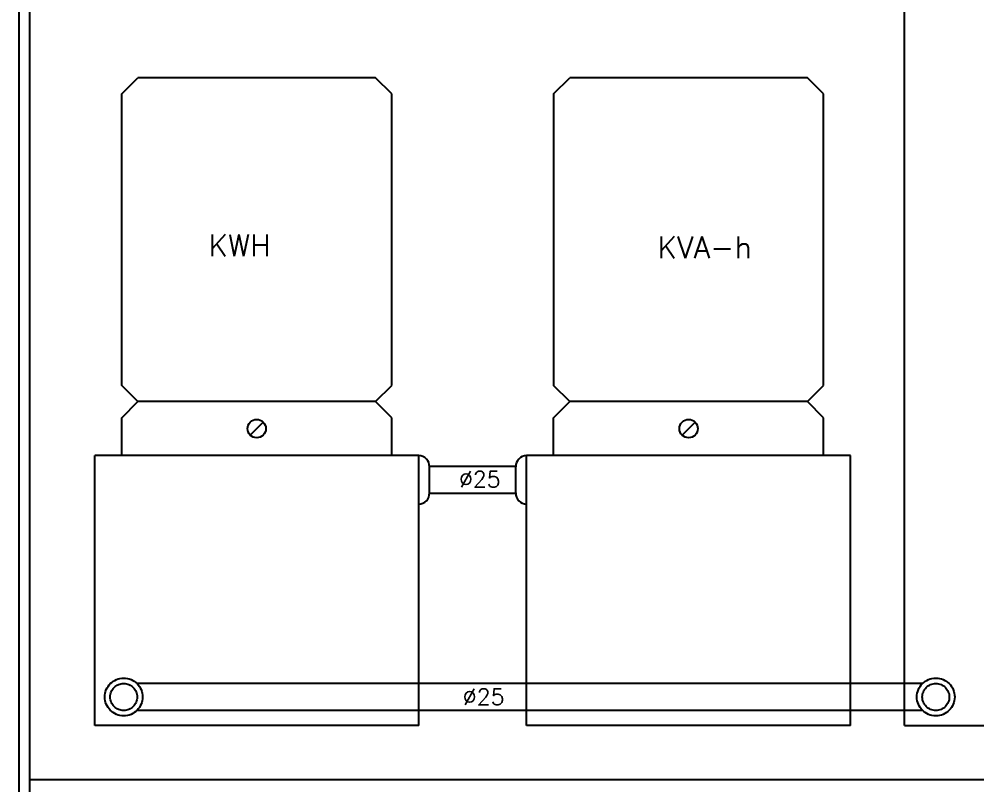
# Model space of a CAD drawing. Extents: x 0 to 0.454, y -0.021 to 0.524.
# Drawn here: x 0.0498 to 0.2272, y 0.1546 to 0.2965 of the extents above; entities that cross this region are included whole.
import ezdxf

# ---------------------------------------------------------------- set-up
doc = ezdxf.new("R2010")
doc.units = 0
doc.header["$MEASUREMENT"] = 0
doc.linetypes.add('TRACEJP', pattern=[0.3, 0.2, -0.1])
doc.layers.add('DETALHES-DIVERSOS', color=7, linetype='CONTINUOUS')
doc.styles.add('R60', font='txt', dxfattribs={"height": 0.15, "bigfont": 'RHENO'})
doc.styles.add('R80', font='txt', dxfattribs={"height": 0.2, "bigfont": 'RHENO'})

msp = doc.modelspace()

# ---------------------------------------------------------------- linework, layer by layer
at = {"layer": 'DETALHES-DIVERSOS'}
for p, q in [((0.04978, 0.05463), (0.04978, 0.45463)), ((0.05178, 0.05663), (0.05178, 0.45263)), ((0.21378, 0.16563), (0.21378, 0.31563)), ((0.06878, 0.28263), (0.07178, 0.28563)), ((0.11578, 0.28563), (0.07178, 0.28563)), ((0.11878, 0.28263), (0.11578, 0.28563)), ((0.14878, 0.28263), (0.15178, 0.28563)), ((0.19578, 0.28563), (0.15178, 0.28563)), ((0.19878, 0.28263), (0.19578, 0.28563)), ((0.06878, 0.22863), (0.06878, 0.28263)), ((0.11878, 0.22863), (0.11878, 0.28263)), ((0.14878, 0.28263), (0.14878, 0.22863)), ((0.19878, 0.22863), (0.19878, 0.28263)), ((0.07178, 0.22563), (0.06878, 0.22863)), ((0.11578, 0.22563), (0.11878, 0.22863)), ((0.15178, 0.22563), (0.14878, 0.22863)), ((0.19578, 0.22563), (0.19878, 0.22863)), ((0.06878, 0.22263), (0.07178, 0.22563)), ((0.11578, 0.22563), (0.07178, 0.22563)), ((0.11878, 0.22263), (0.11578, 0.22563)), ((0.14878, 0.22263), (0.15178, 0.22563)), ((0.19578, 0.22563), (0.15178, 0.22563)), ((0.19878, 0.22263), (0.19578, 0.22563)), ((0.06878, 0.21563), (0.06878, 0.22263)), ((0.09497, 0.22183), (0.09258, 0.21943)), ((0.11878, 0.21563), (0.11878, 0.22263)), ((0.14878, 0.21563), (0.14878, 0.22263)), ((0.17497, 0.22183), (0.17258, 0.21943)), ((0.19878, 0.21563), (0.19878, 0.22263)), ((0.06378, 0.16563), (0.06378, 0.21563)), ((0.12378, 0.21563), (0.06378, 0.21563)), ((0.12378, 0.16563), (0.12378, 0.21563)), ((0.14378, 0.16563), (0.14378, 0.21563)), ((0.20378, 0.21563), (0.14378, 0.21563)), ((0.20378, 0.16563), (0.20378, 0.21563)), ((0.14178, 0.21363), (0.12578, 0.21363)), ((0.12578, 0.20872), (0.12578, 0.21353)), ((0.14178, 0.20872), (0.14178, 0.21353)), ((0.14178, 0.20863), (0.12578, 0.20863)), ((0.12378, 0.16563), (0.06378, 0.16563)), ((0.20378, 0.16563), (0.14378, 0.16563)), ((0.21378, 0.16563), (0.33378, 0.16563)), ((0.05178, 0.15563), (0.40778, 0.15563))]:
    msp.add_line(p, q, dxfattribs=at)
at = {"layer": 'DETALHES-DIVERSOS', "linetype": 'TRACEJP'}
for p, q in [((0.21712, 0.17341), (0.07159, 0.17341)), ((0.21712, 0.16841), (0.07159, 0.16841))]:
    msp.add_line(p, q, dxfattribs=at)
at = {"layer": 'DETALHES-DIVERSOS'}
for centre in [(0.09378, 0.22063), (0.17378, 0.22063)]:
    msp.add_circle(centre, 0.0017, dxfattribs=at)
at = {"layer": 'DETALHES-DIVERSOS', "linetype": 'TRACEJP'}
for centre, radius in [((0.06914, 0.17091), 0.0035), ((0.21957, 0.17091), 0.0035), ((0.06914, 0.17091), 0.0025), ((0.21957, 0.17091), 0.0025)]:
    msp.add_circle(centre, radius, dxfattribs=at)
at = {"layer": 'DETALHES-DIVERSOS'}
for centre, start, end in [((0.12373, 0.21358), 358.6694, 88.6694), ((0.14382, 0.21358), 91.3306, 181.3306), ((0.12373, 0.20868), 271.3306, 1.3306), ((0.14382, 0.20868), 178.6694, 268.6694)]:
    msp.add_arc(centre, 0.00205, start, end, dxfattribs=at)

# ---------------------------------------------------------------- texts
for s, height, style, p in [('KWH', 0.004, 'R80', (0.08483, 0.25257)), ('KVA-h', 0.004, 'R80', (0.16802, 0.25221)), ('%%C25', 0.003, 'R60', (0.13125, 0.20975)), ('%%C25', 0.003, 'R60', (0.13196, 0.16943))]:
    msp.add_text(s, height=height, dxfattribs=dict(at, style=style)).set_placement(p)

doc.saveas('drawing.dxf')
